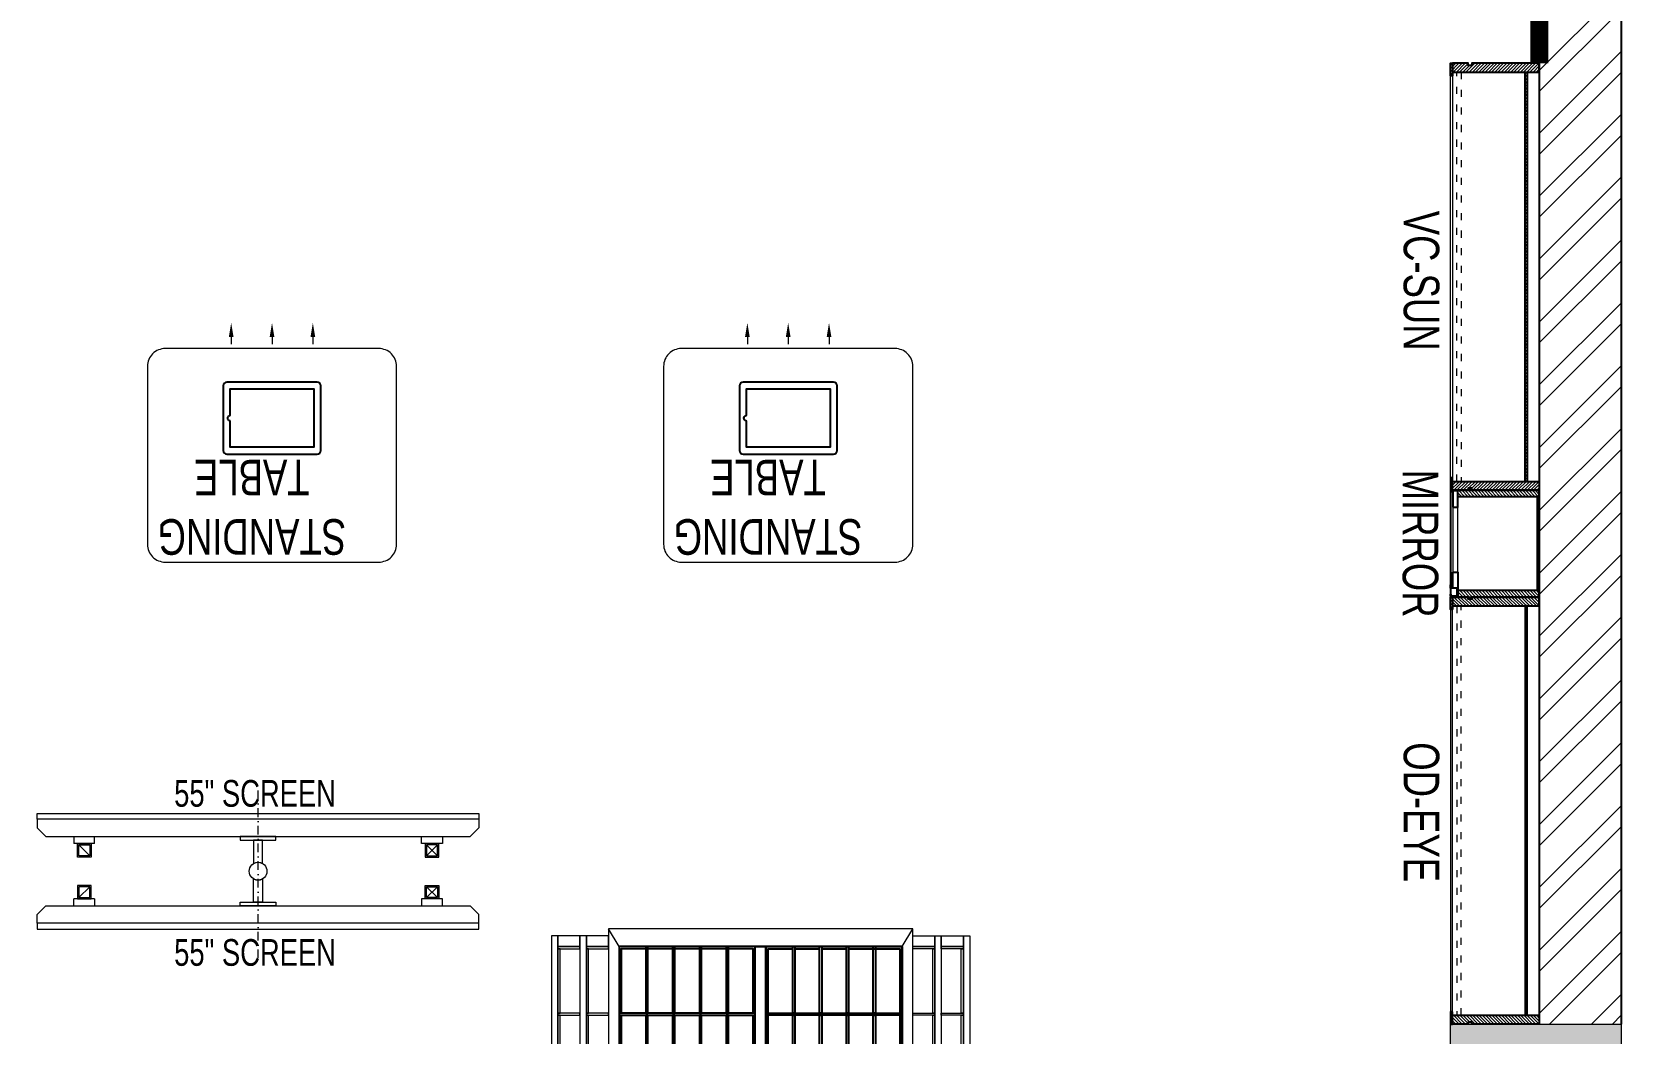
# Model space of a CAD drawing. Header units: feet. Extents: x 10235017 to 10242629, y -6289689 to -6273372.
# Drawn here: x 10238162 to 10242627, y -6282647 to -6279833 of the extents above; entities that cross this region are included whole.
import ezdxf

# ---------------------------------------------------------------- set-up
doc = ezdxf.new("R2010")
doc.units = ezdxf.units.FT
doc.header["$LTSCALE"] = 33
doc.header["$MEASUREMENT"] = 0
doc.linetypes.add('ACAD_ISO03W100', pattern=[30, 12, -18])
doc.linetypes.add('DASHDOT2', pattern=[0.5, 0.25, -0.125, 0, -0.125])
for name, color, linetype, lineweight in [('A-COL', 243, 'Continuous', 9), ('column hatch', 5, 'Continuous', 0), ('LENS-DIM', 252, 'Continuous', 5), ('LENS-PARTITION', 21, 'Continuous', 25), ('LENS-TEXT', 31, 'Continuous', 5), ('LENS_TEXT', 31, 'Continuous', 5), ('LK-EQPMT', 3, 'Continuous', 18), ('LK-FF&E FLOOR', 1, 'Continuous', 9), ('LK-FF&E WALL', 1, 'Continuous', 9), ('LK-IT', 3, 'Continuous', 18), ('LK-MIRROR', 133, 'Continuous', 13), ('LN-ELEVATION-1', 81, 'Continuous', 25), ('LN-ELEVATION-2', 103, 'Continuous', 20), ('LN-ELEVATION-3', 125, 'Continuous', 18), ('LN-ELEVATION-4', 145, 'Continuous', 13), ('LN-ELEVATION-5', 167, 'Continuous', 5), ('LN-HATCH', 251, 'Continuous', 0), ('PLANO-TXT', 252, 'Continuous', 5)]:
    doc.layers.add(name, color=color, linetype=linetype, lineweight=lineweight)
doc.layers.add('A-WALL', color=1, linetype='Continuous')
doc.styles.add('LK TXT', font='GILC____.TTF', dxfattribs={"height": 100})

# ---------------------------------------------------------------- blocks, each defined once
blk = doc.blocks.new('A$Cf3a22b66')
at = {"layer": 'column hatch'}
h = blk.add_hatch(color=8, dxfattribs=at)
h.dxf.hatch_style = 1
h.paths.add_polyline_path([(-6870, -1110.7), (-7380, -1110.7), (-7380, -1370.7), (-6870, -1370.7)])
h.paths.add_polyline_path([(230, -1100.7), (-250, -1100.7), (-250, -1360.7), (230, -1360.7)])
h.paths.add_polyline_path([(230, -5610.7), (-250, -5610.7), (-250, -5870.7), (230, -5870.7)])
h.paths.add_polyline_path([(-6870, -5600.7), (-7380, -5600.7), (-7380, -5860.7), (-6870, -5860.7)])
h.paths.add_polyline_path([(-6900, -10330.7), (-7380, -10330.7), (-7380, -10590.7), (-6900, -10590.7)])
h.paths.add_polyline_path([(230, -10330.7), (-220, -10330.7), (-220, -10590.7), (-105, -10590.7), (230, -10590.7)])
at = {"layer": 'LN-HATCH'}
h = blk.add_hatch(dxfattribs=at)
h.set_pattern_fill('ANSI32', color=256, scale=333, angle=180)
h.set_pattern_definition([(225, (-10693725.94, 5277201.33), (88.2999593, -88.2999593), []), (225, (-10693784.81, 5277201.33), (88.2999593, -88.2999593), [])])
h.paths.add_polyline_path([(230, -5870.7), (0, -5870.7), (0, -10330.7), (230, -10330.7)])
h.paths.add_polyline_path([(-7120, -9930.7), (-7380, -9930.7), (-7380, -10045.7), (-7380, -10330.7), (-7120, -10330.7)])
h.paths.add_polyline_path([(-7120, -5860.7), (-7380, -5860.7), (-7380, -6260.7), (-7120, -6260.7)])
h.paths.add_polyline_path([(-7120, -1370.7), (-7380, -1370.7), (-7380, -5600.7), (-7120, -5600.7)])
h.paths.add_polyline_path([(230, -1360.7), (0, -1360.7), (0, -5610.7), (230, -5610.7)])
h.paths.add_polyline_path([(-3950, 3639.3), (-3950, 3409.3), (0, 3409.3), (0, -1100.7), (230, -1100.7), (230, 3639.3)])
h.paths.add_polyline_path([(-5170, 3409.3), (-5170, 3639.3), (-7380, 3639.3), (-7380, -1110.7), (-7120, -1110.7), (-7120, 3409.3)])
at = {"layer": 'A-COL'}
blk.add_lwpolyline([(-250, -5610.7), (230, -5610.7), (230, -5870.7), (-250, -5870.7)], close=True, dxfattribs=at)
at = {"layer": 'A-WALL'}
for p, q in [((0, -1360.7), (0, -5610.7)), ((230, -1360.7), (230, -5610.7))]:
    blk.add_line(p, q, dxfattribs=at)
blk = doc.blocks.new('A$C41066904')
at = {"layer": 'LENS-DIM', "color": 2}
blk.add_lwpolyline([(-480, 2230), (-480, 2490), (-230, 2490), (-230, 6740), (-480, 6740), (-480, 7000), (-230, 7000), (-230, 8487.4), (-7350, 8487.4), (-7350, 6990), (-7100, 6990), (-7100, 6730), (-7350, 6730), (-7350, 2500), (-7100, 2500), (-7100, 2240)], dxfattribs=at)
blk.add_blockref('A$Cf3a22b66', (-230, 8100.7), dxfattribs=at)
blk = doc.blocks.new('JJ SH 1200')
at = {"layer": 'LN-HATCH', "ltscale": 0.5}
h = blk.add_hatch(dxfattribs=at)
h.set_pattern_fill('ANSI31', color=256, scale=2)
h.set_pattern_definition([(45, (4097187.331, 1708800.267), (-4.4901280605, 4.4901280605), [])])
h.paths.add_polyline_path([(792.1, 220), (792.1, 30), (786.1, 30), (786.1, 20), (792.1, 20), (792.1, -24), (767.1, -24), (767.1, 220)])
h.paths.add_polyline_path([(-382.9, 180), (767.1, 180), (767.1, 186), (-382.9, 186)])
h.paths.add_polyline_path([(757.1, -24), (757.1, -30), (792.1, -30), (792.1, -24)])
h.paths.add_polyline_path([(-407.9, 220), (-407.9, 30), (-401.9, 30), (-401.9, 20), (-407.9, 20), (-407.9, -24), (-382.9, -24), (-382.9, 220)])
h.paths.add_polyline_path([(-372.9, -24), (-372.9, -30), (-407.9, -30), (-407.9, -24)])
at = {"layer": 'LN-ELEVATION-1', "ltscale": 0.5}
for points in [[(-407.9, 220), (-407.9, 30), (-401.9, 30), (-401.9, 20), (-407.9, 20), (-407.9, -24), (-382.9, -24), (-382.9, 220)], [(-382.9, 180), (767.1, 180), (767.1, 186), (-382.9, 186)], [(792.1, 220), (792.1, 30), (786.1, 30), (786.1, 20), (792.1, 20), (792.1, -24), (767.1, -24), (767.1, 220)], [(-372.9, -24), (-372.9, -30), (-407.9, -30), (-407.9, -24)], [(757.1, -24), (757.1, -30), (792.1, -30), (792.1, -24)]]:
    blk.add_lwpolyline(points, close=True, dxfattribs=at)
at = {"layer": 'LN-ELEVATION-3', "ltscale": 0.5}
for p, q in [((767.1, 220), (-382.9, 220)), ((757.1, -24), (-372.9, -24)), ((-372.9, -30), (757.1, -30))]:
    blk.add_line(p, q, dxfattribs=at)
at = {"layer": 'LN-ELEVATION-4', "linetype": 'ACAD_ISO03W100', "ltscale": 0.05}
blk.add_lwpolyline([(767.1, 0), (-382.9, 0), (-382.9, -12), (767.1, -12)], close=True, dxfattribs=at)
blk = doc.blocks.new('MIRROR')
at = {"layer": 'LN-HATCH', "ltscale": 0.5}
h = blk.add_hatch(dxfattribs=at)
h.set_pattern_fill('ANSI31', color=256, scale=2)
h.set_pattern_definition([(45, (4060433.7416, 1708720.787), (-4.4901280605, 4.4901280605), [])])
h.paths.add_polyline_path([(212.9, 101.3), (230.9, 101.3), (230.9, -127.7), (212.9, -127.7)])
h.paths.add_polyline_path([(230.9, 95.3), (494.9, 95.3), (494.9, 101.3), (230.9, 101.3)])
h.paths.add_polyline_path([(512.9, 101.3), (494.9, 101.3), (494.9, -127.7), (512.9, -127.7)])
at = {"layer": 'Defpoints'}
blk.add_lwpolyline([(512.9, 101.3), (212.9, 101.3), (212.9, -148.7), (512.9, -148.7)], close=True, dxfattribs=at)
at = {"layer": 'LN-ELEVATION-1'}
for points in [[(212.9, 101.3), (230.9, 101.3), (230.9, -127.7), (212.9, -127.7)], [(230.9, 95.3), (494.9, 95.3), (494.9, 101.3), (230.9, 101.3)], [(512.9, 101.3), (494.9, 101.3), (494.9, -127.7), (512.9, -127.7)], [(259.9, -141.7), (259.9, -127.7), (214.9, -127.7), (214.9, -148.7), (223.9, -148.7), (223.9, -147.2), (216.4, -147.2), (216.4, -141.7)], [(442.9, -141.7), (442.9, -127.7), (487.9, -127.7), (487.9, -148.7), (478.9, -148.7), (478.9, -147.2), (486.4, -147.2), (486.4, -141.7)], [(504.9, -148.7), (504.9, -147.2), (509.4, -147.2), (509.4, -129.2), (487.9, -129.2), (487.9, -127.7), (510.9, -127.7), (510.9, -148.7)]]:
    blk.add_lwpolyline(points, close=True, dxfattribs=at)
at = {"layer": 'LN-ELEVATION-2'}
blk.add_lwpolyline([(259.9, -141.7), (442.9, -141.7), (442.9, -127.7), (259.9, -127.7)], close=True, dxfattribs=at)
at = {"layer": 'LN-ELEVATION-2', "color": 4, "lineweight": 0}
blk.add_lwpolyline([(216.4, -141.7), (486.4, -141.7), (486.4, -147.2), (216.4, -147.2)], close=True, dxfattribs=at)
at = {"layer": 'LN-ELEVATION-4', "ltscale": 0.5}
blk.add_line((478.9, -148.7), (223.9, -148.7), dxfattribs=at)
blk = doc.blocks.new('ffgd')
at = {"layer": 'LN-ELEVATION-4', "linetype": 'ACAD_ISO03W100', "ltscale": 0.1}
blk.add_lwpolyline([(0, 47.3), (0, -41.5), (-20, -41.5), (-20, 47.3)], close=True, dxfattribs=at)
at = {"layer": 'LN-ELEVATION-5', "linetype": 'ACAD_ISO03W100', "ltscale": 0.1}
for p, q in [((-159.9, 165.7), (-159.9, 47.3)), ((-159.7, 165.7), (-159.7, 47.3)), ((-159.4, 165.7), (-159.4, 47.3)), ((-159, 165.7), (-159, 47.3)), ((-158.5, 165.7), (-158.5, 47.3)), ((-157.9, 165.7), (-157.9, 47.3)), ((-157.1, 165.7), (-157.1, 47.3)), ((-156.1, 165.7), (-156.1, 47.3)), ((-154.1, 165.7), (-154.1, 47.3)), ((-151.1, 165.7), (-151.1, 47.3)), ((-146.1, 165.7), (-146.1, 47.3)), ((-141.1, 165.7), (-141.1, 47.3)), ((-135.1, 165.7), (-135.1, 47.3)), ((-128.1, 165.7), (-128.1, 47.3)), ((-120.1, 165.7), (-120.1, 47.3)), ((-111.1, 165.7), (-111.1, 47.3)), ((-102.1, 165.7), (-102.1, 47.3)), ((-85, 165.7), (-85, 47.3)), ((65, 165.7), (65, 47.3)), ((82.1, 165.7), (82.1, 47.3)), ((91.1, 165.7), (91.1, 47.3)), ((100.1, 165.7), (100.1, 47.3)), ((108.1, 165.7), (108.1, 47.3)), ((115.1, 165.7), (115.1, 47.3)), ((121.1, 165.7), (121.1, 47.3)), ((126.1, 165.7), (126.1, 47.3)), ((131.1, 165.7), (131.1, 47.3)), ((134.1, 165.7), (134.1, 47.3)), ((136.1, 165.7), (136.1, 47.3)), ((137.1, 165.7), (137.1, 47.3)), ((137.9, 165.7), (137.9, 47.3)), ((138.5, 165.7), (138.5, 47.3)), ((139, 165.7), (139, 47.3)), ((139.4, 165.7), (139.4, 47.3)), ((139.7, 165.7), (139.7, 47.3)), ((139.9, 165.7), (139.9, 47.3)), ((-159.9, -41.5), (-159.9, -159.9)), ((-159.7, -41.5), (-159.7, -159.9)), ((-159.4, -41.5), (-159.4, -159.9)), ((-159, -41.5), (-159, -159.9)), ((-158.5, -41.5), (-158.5, -159.9)), ((-157.9, -41.5), (-157.9, -159.9)), ((-157.1, -41.5), (-157.1, -159.9)), ((-156.1, -41.5), (-156.1, -159.9)), ((-154.1, -41.5), (-154.1, -159.9)), ((-151.1, -41.5), (-151.1, -159.9)), ((-146.1, -41.5), (-146.1, -159.9)), ((-141.1, -41.5), (-141.1, -159.9)), ((-135.1, -41.5), (-135.1, -159.9)), ((-128.1, -41.5), (-128.1, -159.9)), ((-120.1, -41.5), (-120.1, -159.9)), ((-111.1, -41.5), (-111.1, -159.9)), ((-102.1, -41.5), (-102.1, -159.9)), ((-85, -41.5), (-85, -159.9)), ((65, -41.5), (65, -159.9)), ((82.1, -41.5), (82.1, -159.9)), ((91.1, -41.5), (91.1, -159.9)), ((100.1, -41.5), (100.1, -159.9)), ((108.1, -41.5), (108.1, -159.9)), ((115.1, -41.5), (115.1, -159.9)), ((121.1, -41.5), (121.1, -159.9)), ((126.1, -41.5), (126.1, -159.9)), ((131.1, -41.5), (131.1, -159.9)), ((134.1, -41.5), (134.1, -159.9)), ((136.1, -41.5), (136.1, -159.9)), ((137.1, -41.5), (137.1, -159.9)), ((137.9, -41.5), (137.9, -159.9)), ((138.5, -41.5), (138.5, -159.9)), ((139, -41.5), (139, -159.9)), ((139.4, -41.5), (139.4, -159.9)), ((139.7, -41.5), (139.7, -159.9)), ((139.9, -41.5), (139.9, -159.9))]:
    blk.add_line(p, q, dxfattribs=at)
for points in [[(140, 73), (140, 165.7), (-160, 165.7), (-160, 73)], [(140, -67.1), (140, -159.9), (-160, -159.9), (-160, -67.1)]]:
    blk.add_lwpolyline(points, dxfattribs=at)
for points in [[(140, 73), (140, 47.3), (-160, 47.3), (-160, 73)], [(140, -41.5), (140, -67.1), (-160, -67.1), (-160, -41.5)]]:
    blk.add_lwpolyline(points, close=True, dxfattribs=at)
blk = doc.blocks.new('EURO 1040 x 1175')
at = {"layer": 'LN-ELEVATION-1'}
for points in [[(-470, -327.4), (470, -327.4), (470, 467.6), (-470, 467.6)], [(-470, 85.1), (470, 85.1), (470, 467.6), (-470, 467.6)], [(-283.2, 85.1), (-277.2, 85.1), (-277.2, 467.6), (-283.2, 467.6)], [(-96.4, 85.1), (-90.4, 85.1), (-90.4, 467.6), (-96.4, 467.6)], [(90.4, 85.1), (96.4, 85.1), (96.4, 467.6), (90.4, 467.6)], [(277.2, 85.1), (283.2, 85.1), (283.2, 467.6), (277.2, 467.6)], [(-470, 386.6), (-283.2, 386.6), (-283.2, 392.6), (-470, 392.6)], [(-277.2, 386.6), (-96.4, 386.6), (-96.4, 392.6), (-277.2, 392.6)], [(-90.4, 386.6), (90.4, 386.6), (90.4, 392.6), (-90.4, 392.6)], [(96.4, 386.6), (277.2, 386.6), (277.2, 392.6), (96.4, 392.6)], [(283.2, 386.6), (470, 386.6), (470, 392.6), (283.2, 392.6)], [(-470, 311.2), (-283.2, 311.2), (-283.2, 317.2), (-470, 317.2)], [(-277.2, 311.2), (-96.4, 311.2), (-96.4, 317.2), (-277.2, 317.2)], [(-90.4, 311.2), (90.4, 311.2), (90.4, 317.2), (-90.4, 317.2)], [(96.4, 311.2), (277.2, 311.2), (277.2, 317.2), (96.4, 317.2)], [(283.2, 311.2), (470, 311.2), (470, 317.2), (283.2, 317.2)], [(-470, 235.8), (-283.2, 235.8), (-283.2, 241.8), (-470, 241.8)], [(-277.2, 235.8), (-96.4, 235.8), (-96.4, 241.8), (-277.2, 241.8)], [(-90.4, 235.8), (90.4, 235.8), (90.4, 241.8), (-90.4, 241.8)], [(96.4, 235.8), (277.2, 235.8), (277.2, 241.8), (96.4, 241.8)], [(283.2, 235.8), (470, 235.8), (470, 241.8), (283.2, 241.8)], [(-470, 160.4), (-283.2, 160.4), (-283.2, 166.4), (-470, 166.4)], [(-277.2, 160.4), (-96.4, 160.4), (-96.4, 166.4), (-277.2, 166.4)], [(-90.4, 160.4), (90.4, 160.4), (90.4, 166.4), (-90.4, 166.4)], [(96.4, 160.4), (277.2, 160.4), (277.2, 166.4), (96.4, 166.4)], [(283.2, 160.4), (470, 160.4), (470, 166.4), (283.2, 166.4)], [(-470, 85.1), (470, 85.1), (470, 55.1), (-470, 55.1)], [(-470, 55.1), (470, 55.1), (470, -327.4), (-470, -327.4)], [(-283.2, 55.1), (-277.2, 55.1), (-277.2, -327.4), (-283.2, -327.4)], [(-96.4, 55.1), (-90.4, 55.1), (-90.4, -327.4), (-96.4, -327.4)], [(90.4, 55.1), (96.4, 55.1), (96.4, -327.4), (90.4, -327.4)], [(277.2, 55.1), (283.2, 55.1), (283.2, -327.4), (277.2, -327.4)], [(-470, -20.3), (-283.2, -20.3), (-283.2, -26.3), (-470, -26.3)], [(-277.2, -20.3), (-96.4, -20.3), (-96.4, -26.3), (-277.2, -26.3)], [(-90.4, -20.3), (90.4, -20.3), (90.4, -26.3), (-90.4, -26.3)], [(96.4, -20.3), (277.2, -20.3), (277.2, -26.3), (96.4, -26.3)], [(283.2, -20.3), (470, -20.3), (470, -26.3), (283.2, -26.3)], [(-470, -95.7), (-283.2, -95.7), (-283.2, -101.7), (-470, -101.7)], [(-277.2, -95.7), (-96.4, -95.7), (-96.4, -101.7), (-277.2, -101.7)], [(-90.4, -95.7), (90.4, -95.7), (90.4, -101.7), (-90.4, -101.7)], [(96.4, -95.7), (277.2, -95.7), (277.2, -101.7), (96.4, -101.7)], [(283.2, -95.7), (470, -95.7), (470, -101.7), (283.2, -101.7)], [(-470, -171.1), (-283.2, -171.1), (-283.2, -177.1), (-470, -177.1)], [(-277.2, -171.1), (-96.4, -171.1), (-96.4, -177.1), (-277.2, -177.1)], [(-90.4, -171.1), (90.4, -171.1), (90.4, -177.1), (-90.4, -177.1)], [(96.4, -171.1), (277.2, -171.1), (277.2, -177.1), (96.4, -177.1)], [(283.2, -171.1), (470, -171.1), (470, -177.1), (283.2, -177.1)], [(-470, -246.4), (-283.2, -246.4), (-283.2, -252.4), (-470, -252.4)], [(-277.2, -246.4), (-96.4, -246.4), (-96.4, -252.4), (-277.2, -252.4)], [(-90.4, -246.4), (90.4, -246.4), (90.4, -252.4), (-90.4, -252.4)], [(96.4, -246.4), (277.2, -246.4), (277.2, -252.4), (96.4, -252.4)], [(283.2, -246.4), (470, -246.4), (470, -252.4), (283.2, -252.4)]]:
    blk.add_lwpolyline(points, close=True, dxfattribs=at)
for points in [[(-283.2, 461.6), (-464, 461.6), (-464, 317.2)], [(-96.4, 461.6), (-277.2, 461.6)], [(90.4, 461.6), (-90.4, 461.6)], [(277.2, 461.6), (96.4, 461.6)], [(464, 317.2), (464, 461.6), (283.2, 461.6)], [(-464, 311.2), (-464, 241.8)], [(464, 241.8), (464, 311.2)], [(-464, 235.8), (-464, 166.4)], [(464, 166.4), (464, 235.8)], [(-464, 160.4), (-464, 91.1), (-283.2, 91.1)], [(283.2, 91.1), (464, 91.1), (464, 160.4)], [(-277.2, 91.1), (-96.4, 91.1)], [(-90.4, 91.1), (90.4, 91.1)], [(96.4, 91.1), (277.2, 91.1)], [(-464, -20.3), (-464, 49.1), (-283.2, 49.1)], [(-277.2, 49.1), (-96.4, 49.1)], [(-90.4, 49.1), (90.4, 49.1)], [(96.4, 49.1), (277.2, 49.1)], [(283.2, 49.1), (464, 49.1), (464, -20.3)], [(-464, -95.7), (-464, -26.3)], [(464, -26.3), (464, -95.7)], [(-464, -171.1), (-464, -101.7)], [(464, -101.7), (464, -171.1)], [(-283.2, -321.4), (-464, -321.4), (-464, -177.1)], [(464, -177.1), (464, -321.4), (283.2, -321.4)], [(-96.4, -321.4), (-277.2, -321.4)], [(90.4, -321.4), (-90.4, -321.4)], [(277.2, -321.4), (96.4, -321.4)]]:
    blk.add_lwpolyline(points, dxfattribs=at)
at = {"layer": 'LN-ELEVATION-2'}
blk.add_lwpolyline([(-520, -357.4), (520, -357.4), (520, 497.6), (-520, 497.6)], close=True, dxfattribs=at)
for points in [[(-470, 467.6), (-520, 497.6)], [(470, 467.6), (520, 497.6)], [(-470, -327.4), (-520, -357.4)], [(470, -327.4), (520, -357.4)]]:
    blk.add_lwpolyline(points, dxfattribs=at)
at = {"layer": 'LN-ELEVATION-3'}
for points in [[(-500, 559.6), (500, 559.6), (500, 577.6), (-500, 577.6)], [(-500, 497.6), (-470, 497.6), (-470, 559.6), (-500, 559.6)], [(470, 497.6), (500, 497.6), (500, 559.6), (470, 559.6)], [(-500, -357.4), (-470, -357.4), (-470, -419.4), (-500, -419.4)], [(470, -357.4), (500, -357.4), (500, -419.4), (470, -419.4)], [(-500, -419.4), (500, -419.4), (500, -437.4), (-500, -437.4)]]:
    blk.add_lwpolyline(points, close=True, dxfattribs=at)
at = {"layer": 'LN-ELEVATION-4'}
for points in [[(-500, 639.6), (500, 639.6), (500, 657.6), (-500, 657.6)], [(-500, 577.6), (-470, 577.6), (-470, 639.6), (-500, 639.6)], [(470, 577.6), (500, 577.6), (500, 639.6), (470, 639.6)], [(-470, 497.6), (-464, 497.6), (-464, 559.6), (-470, 559.6)], [(-464, 553.6), (-283.2, 553.6), (-283.2, 559.6), (-464, 559.6)], [(-283.2, 497.6), (-277.2, 497.6), (-277.2, 559.6), (-283.2, 559.6)], [(-277.2, 553.6), (-96.4, 553.6), (-96.4, 559.6), (-277.2, 559.6)], [(-96.4, 497.6), (-90.4, 497.6), (-90.4, 559.6), (-96.4, 559.6)], [(-90.4, 553.6), (90.4, 553.6), (90.4, 559.6), (-90.4, 559.6)], [(90.4, 497.6), (96.4, 497.6), (96.4, 559.6), (90.4, 559.6)], [(96.4, 553.6), (277.2, 553.6), (277.2, 559.6), (96.4, 559.6)], [(277.2, 497.6), (283.2, 497.6), (283.2, 559.6), (277.2, 559.6)], [(283.2, 553.6), (464, 553.6), (464, 559.6), (283.2, 559.6)], [(464, 497.6), (470, 497.6), (470, 559.6), (464, 559.6)], [(-470, -357.4), (-464, -357.4), (-464, -419.4), (-470, -419.4)], [(-283.2, -357.4), (-277.2, -357.4), (-277.2, -419.4), (-283.2, -419.4)], [(-96.4, -357.4), (-90.4, -357.4), (-90.4, -419.4), (-96.4, -419.4)], [(90.4, -357.4), (96.4, -357.4), (96.4, -419.4), (90.4, -419.4)], [(277.2, -357.4), (283.2, -357.4), (283.2, -419.4), (277.2, -419.4)], [(464, -357.4), (470, -357.4), (470, -419.4), (464, -419.4)], [(-500, -437.4), (-470, -437.4), (-470, -499.4), (-500, -499.4)], [(-464, -413.4), (-283.2, -413.4), (-283.2, -419.4), (-464, -419.4)], [(-277.2, -413.4), (-96.4, -413.4), (-96.4, -419.4), (-277.2, -419.4)], [(-90.4, -413.4), (90.4, -413.4), (90.4, -419.4), (-90.4, -419.4)], [(96.4, -413.4), (277.2, -413.4), (277.2, -419.4), (96.4, -419.4)], [(283.2, -413.4), (464, -413.4), (464, -419.4), (283.2, -419.4)], [(470, -437.4), (500, -437.4), (500, -499.4), (470, -499.4)], [(-500, -499.4), (500, -499.4), (500, -517.4), (-500, -517.4)]]:
    blk.add_lwpolyline(points, close=True, dxfattribs=at)
at = {"layer": 'LN-ELEVATION-5'}
for points in [[(-470, 577.6), (-464, 577.6), (-464, 639.6), (-470, 639.6)], [(-464, 633.6), (-283.2, 633.6), (-283.2, 639.6), (-464, 639.6)], [(-283.2, 577.6), (-277.2, 577.6), (-277.2, 639.6), (-283.2, 639.6)], [(-277.2, 633.6), (-96.4, 633.6), (-96.4, 639.6), (-277.2, 639.6)], [(-96.4, 577.6), (-90.4, 577.6), (-90.4, 639.6), (-96.4, 639.6)], [(-90.4, 633.6), (90.4, 633.6), (90.4, 639.6), (-90.4, 639.6)], [(90.4, 577.6), (96.4, 577.6), (96.4, 639.6), (90.4, 639.6)], [(96.4, 633.6), (277.2, 633.6), (277.2, 639.6), (96.4, 639.6)], [(277.2, 577.6), (283.2, 577.6), (283.2, 639.6), (277.2, 639.6)], [(283.2, 633.6), (464, 633.6), (464, 639.6), (283.2, 639.6)], [(464, 577.6), (470, 577.6), (470, 639.6), (464, 639.6)], [(-470, -437.4), (-464, -437.4), (-464, -499.4), (-470, -499.4)], [(-283.2, -437.4), (-277.2, -437.4), (-277.2, -499.4), (-283.2, -499.4)], [(-96.4, -437.4), (-90.4, -437.4), (-90.4, -499.4), (-96.4, -499.4)], [(90.4, -437.4), (96.4, -437.4), (96.4, -499.4), (90.4, -499.4)], [(277.2, -437.4), (283.2, -437.4), (283.2, -499.4), (277.2, -499.4)], [(464, -437.4), (470, -437.4), (470, -499.4), (464, -499.4)], [(-464, -493.4), (-283.2, -493.4), (-283.2, -499.4), (-464, -499.4)], [(-277.2, -493.4), (-96.4, -493.4), (-96.4, -499.4), (-277.2, -499.4)], [(-90.4, -493.4), (90.4, -493.4), (90.4, -499.4), (-90.4, -499.4)], [(96.4, -493.4), (277.2, -493.4), (277.2, -499.4), (96.4, -499.4)], [(283.2, -493.4), (464, -493.4), (464, -499.4), (283.2, -499.4)]]:
    blk.add_lwpolyline(points, close=True, dxfattribs=at)
at = {"layer": 'LENS-DIM'}
blk.add_blockref('ffgd', (10, 67.1), dxfattribs=at)
blk = doc.blocks.new('Standing Table 700X600')
at = {"layer": 'LN-ELEVATION-1', "linetype": 'ByBlock', "lineweight": -2}
for p, q in [((-114.7, -32.3), (-114.7, -12)), ((0, -32.3), (0, -12)), ((114.7, -32.3), (114.7, -12))]:
    blk.add_line(p, q, dxfattribs=at)
at = {"layer": 'LN-ELEVATION-1'}
for points in [[(-127.2, 94.5), (126.8, 94.5, 0.414214), (136.8, 104.5), (136.8, 286.5, 0.414214), (126.8, 296.5), (-127.2, 296.5, 0.414214), (-137.2, 286.5), (-137.2, 104.5, 0.414214)], [(117.2, 186), (117.2, 113.5), (-117.8, 113.5), (-117.8, 277.5), (117.2, 277.5), (117.2, 205, 0.327538), (118.6, 203.1, -0.733799), (118.6, 187.9, 0.327538)]]:
    blk.add_lwpolyline(points, format="xyb", close=True, dxfattribs=at)
at = {"layer": 'LN-ELEVATION-1', "linetype": 'ByBlock', "lineweight": -2}
for points in [[(-108.1, -32.3), (-121.4, -32.3), (-114.7, -72.3)], [(6.7, -32.3), (-6.7, -32.3), (0, -72.3)], [(121.4, -32.3), (108.1, -32.3), (114.7, -72.3)]]:
    blk.add_solid(points, dxfattribs=at)
at = {"layer": 'LN-ELEVATION-2'}
blk.add_lwpolyline([(-300, 0), (300, 0, 0.414214), (350, 50), (350, 550, 0.414214), (300, 600), (-300, 600, 0.414214), (-350, 550), (-350, 50, 0.414214)], format="xyb", close=True, dxfattribs=at)
at = {"layer": 'LENS-TEXT', "color": 7, "linetype": 'Continuous', "ltscale": 3, "insert": (56.8, 445.9), "char_height": 100, "width": 783.964, "attachment_point": 5, "style": 'LK TXT'}
blk.add_mtext('STANDING TABLE', dxfattribs=at)
blk = doc.blocks.new('55INCH')
at = {"layer": 'LK-EQPMT', "ltscale": 12}
for p, q in [((2111558.8, 1135690.5), (2111583.2, 1135690.5)), ((2111583.2, 1135690.5), (2111607.7, 1135666)), ((2111607.7, 1134473.9), (2111607.7, 1135666)), ((2111607.7, 1135587.9), (2111627.2, 1135587.9)), ((2111627.2, 1135587.9), (2111627.2, 1135529.3)), ((2111627.2, 1135529.3), (2111607.7, 1135529.3)), ((2111627.2, 1134610.6), (2111607.7, 1134610.6)), ((2111627.2, 1134610.6), (2111627.2, 1134552)), ((2111607.7, 1134552), (2111627.2, 1134552)), ((2111558.8, 1134449.5), (2111583.2, 1134449.5)), ((2111583.2, 1134449.5), (2111607.7, 1134473.9))]:
    blk.add_line(p, q, dxfattribs=at)
at = {"layer": 'LK-EQPMT'}
for p, q in [((2111661.6, 1135543.3), (2111631, 1135573.9)), ((2111661.6, 1135573.9), (2111631, 1135543.3)), ((2111661.6, 1134597.1), (2111631, 1134566.5))]:
    blk.add_line(p, q, dxfattribs=at)
at = {"layer": 'LK-EQPMT', "ltscale": 12}
blk.add_lwpolyline([(2111542.6, 1135690.5), (2111558.8, 1135690.5), (2111558.8, 1134449.5), (2111542.6, 1134449.5)], close=True, dxfattribs=at)
at = {"layer": 'LK-EQPMT'}
for points in [[(2111627.2, 1135577.7), (2111627.2, 1135539.5), (2111665.4, 1135539.5), (2111665.4, 1135577.7)], [(2111631, 1135573.9), (2111631, 1135543.3), (2111661.6, 1135543.3), (2111661.6, 1135573.9)], [(2111627.2, 1134562.7), (2111627.2, 1134600.9), (2111665.4, 1134600.9), (2111665.4, 1134562.7)], [(2111631, 1134566.5), (2111631, 1134597.1), (2111661.6, 1134597.1), (2111661.6, 1134566.5)]]:
    blk.add_lwpolyline(points, close=True, dxfattribs=at)

msp = doc.modelspace()

# ---------------------------------------------------------------- linework, layer by layer
at = {"layer": 'LK-IT', "color": 1, "linetype": 'DASHDOT2', "ltscale": 3}
msp.add_line((10238797.5, -6282436.7), (10238797.5, -6281947.7), dxfattribs=at)
at = {"layer": 'LK-IT'}
for points in [[(10238847.5, -6282094.8), (10238747.5, -6282094.8), (10238747.5, -6282104.8), (10238847.5, -6282104.8)], [(10238847.5, -6282289.6), (10238747.5, -6282289.6), (10238747.5, -6282279.6), (10238847.5, -6282279.6)]]:
    msp.add_lwpolyline(points, close=True, dxfattribs=at)
for points in [[(10238810, -6282170.5), (10238810, -6282104.8), (10238785, -6282104.8), (10238785, -6282170.5, -0.267949), (10238810, -6282170.5, 1)], [(10238810, -6282213.8), (10238810, -6282279.6), (10238785, -6282279.6), (10238785, -6282213.8, 0.267949), (10238810, -6282213.8, -1)]]:
    msp.add_lwpolyline(points, format="xyb", dxfattribs=at)
at = {"layer": 'LK-IT', "color": 1}
msp.add_circle((10238797.5, -6282192.2), 25, dxfattribs=at)
at = {"layer": 'LK-MIRROR', "linetype": 'ACAD_ISO03W100', "ltscale": 0.05, "const_width": 50}
msp.add_lwpolyline([(10242396.7, -6279921.8), (10242396.7, -6279224.7)], dxfattribs=at)

# ---------------------------------------------------------------- block references
at = {"layer": 'LENS-PARTITION'}
msp.add_blockref('A$C41066904', (10242626.7, -6285111.8), dxfattribs=at)
at = {"layer": 'LK-FF&E FLOOR'}
for name, p, rotation in [('Standing Table 700X600', (10238836.7, -6280723.6), 180), ('Standing Table 700X600', (10240286.7, -6280723.6), 180), ('EURO 1040 x 1175', (10240279.3, -6282874.1), 90)]:
    msp.add_blockref(name, p, dxfattribs=dict(at, rotation=rotation))
at = {"layer": 'LK-FF&E WALL', "xscale": -1, "rotation": 270}
msp.add_blockref('JJ SH 1200', (10242176.7, -6280713.9), dxfattribs=at)
at = {"layer": 'LK-FF&E WALL', "rotation": 270}
for name, p in [('MIRROR', (10242295.4, -6280908.9)), ('JJ SH 1200', (10242176.7, -6281829.8))]:
    msp.add_blockref(name, p, dxfattribs=at)
at = {"layer": 'LK-IT', "rotation": 270}
msp.add_blockref('55INCH', (9103727.5, -4170487.1), dxfattribs=at)
at = {"layer": 'LK-IT', "xscale": -1, "rotation": 270}
msp.add_blockref('55INCH', (9103727.5, -8393897.3), dxfattribs=at)

# ---------------------------------------------------------------- texts
at = {"layer": 'LENS-TEXT', "color": 0, "linetype": 'Continuous', "ltscale": 3, "char_height": 75, "width": 783.964, "attachment_point": 5, "style": 'LK TXT'}
for insert in [(10238789, -6281974), (10238789, -6282421)]:
    msp.add_mtext('\\pt225;55" SCREEN', dxfattribs=dict(at, insert=insert))
at = {"layer": 'LENS_TEXT', "linetype": 'Continuous', "ltscale": 3, "insert": (10242062.1, -6281271.6), "char_height": 100, "width": 324.474, "attachment_point": 5, "rotation": 270, "style": 'LK TXT'}
msp.add_mtext('{\\C7;MIRROR}', dxfattribs=at)
at = {"layer": 'PLANO-TXT', "linetype": 'Continuous', "ltscale": 3, "char_height": 100, "width": 271.785, "attachment_point": 5, "rotation": 270, "style": 'LK TXT'}
for s, insert in [('VC-SUN ', (10242064.9, -6280532.8)), ('OD-EYE ', (10242064.9, -6282026.3))]:
    msp.add_mtext(s, dxfattribs=dict(at, insert=insert))

doc.saveas('drawing.dxf')
